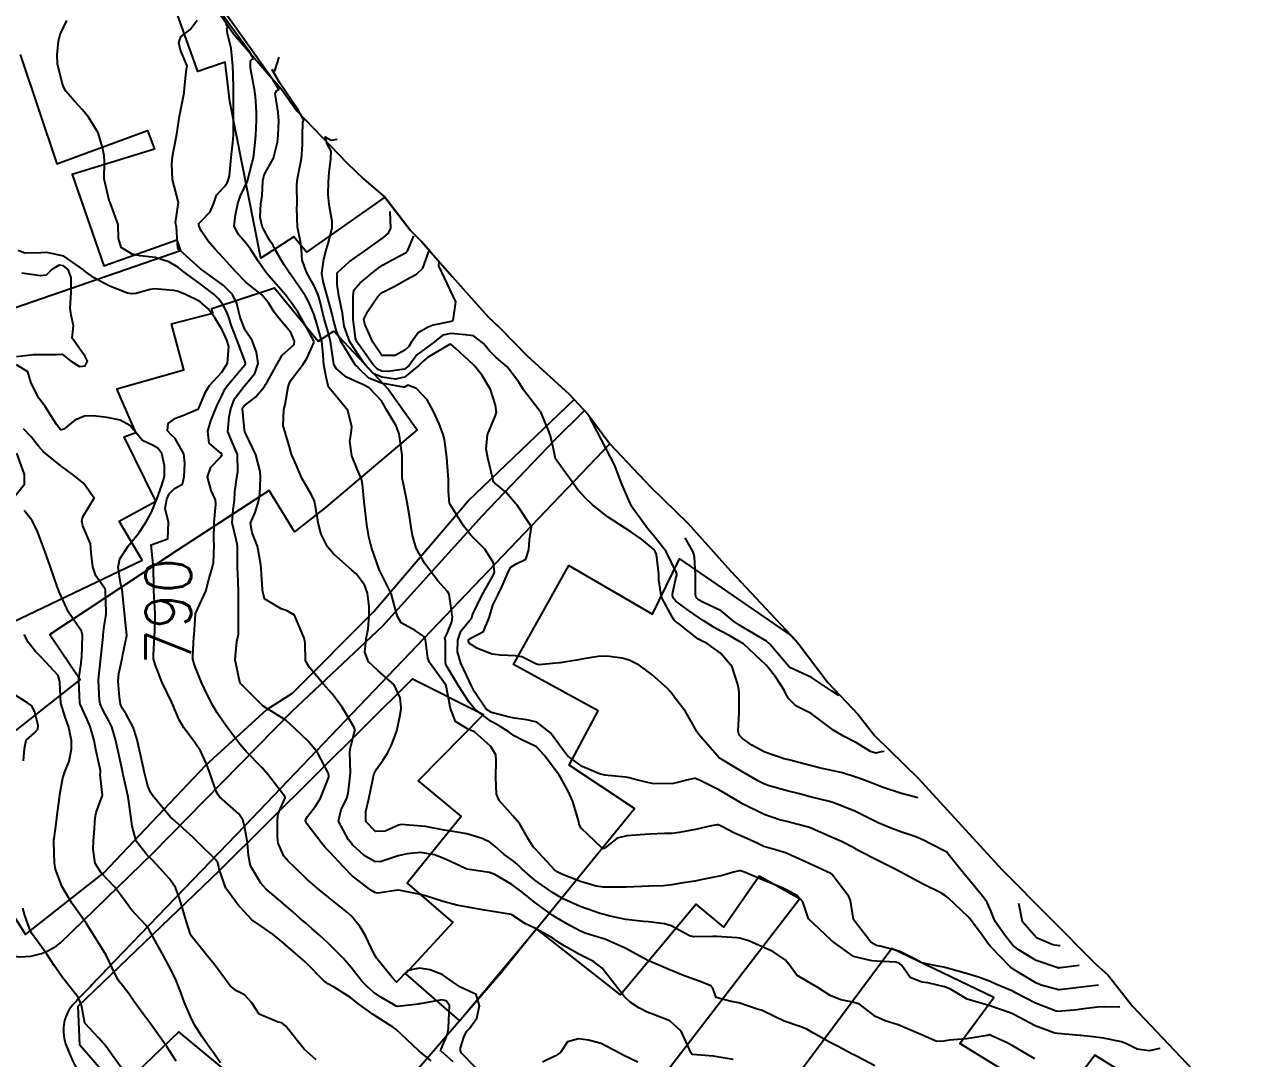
# Model space of a CAD drawing. Header units: metres. Extents: x 318500 to 325275, y 7408834 to 7428799.
# Drawn here: x 320177.8 to 320284.4, y 7410993.3 to 7411083.9 of the extents above; entities that cross this region are included whole.
import ezdxf
from ezdxf.enums import TextEntityAlignment as Align

# ---------------------------------------------------------------- set-up
doc = ezdxf.new("R2010")
doc.units = ezdxf.units.M
doc.header["$MEASUREMENT"] = 0
for name, color, linetype in [('Area', 45, 'Continuous'), ('Cotas', 45, 'Continuous'), ('Curvas de Nivel 1m', 11, 'Continuous'), ('Curvas de Nivel 5m', 15, 'Continuous'), ('Edificações', 30, 'Continuous'), ('Vias Primárias', 230, 'Continuous')]:
    doc.layers.add(name, color=color, linetype=linetype)
doc.styles.add('Style-STANDARD', font='STANDARD.shx')

msp = doc.modelspace()

# ---------------------------------------------------------------- linework, layer by layer
at = {"layer": 'Area'}
msp.add_lwpolyline([(320191.04, 7411090.52), (320196.17, 7411083.08), (320199.25, 7411079.48), (320200.32, 7411078.25), (320201.67, 7411076.35), (320206.08, 7411071.76), (320207.52, 7411070.4), (320209.38, 7411068.8), (320211.6, 7411065.9), (320212.59, 7411064.9), (320215.27, 7411061.84), (320218.44, 7411058.31), (320219.38, 7411057.43), (320221.86, 7411054.89), (320225.54, 7411051.52), (320227.16, 7411049.77), (320229.09, 7411047.17), (320232.68, 7411043.37), (320235.93, 7411040.23), (320238.68, 7411037.16), (320239.7, 7411036.02), (320245.38, 7411029.95), (320245.66, 7411029.61), (320248.18, 7411026.26), (320250.85, 7411023.46), (320252.31, 7411021.59), (320256.11, 7411017.88), (320263.44, 7411009.87), (320271.7, 7411001.55), (320272.73, 7411000.64), (320274.87, 7410997.91), (320280.12, 7410992.36)], dxfattribs=at)
at = {"layer": 'Curvas de Nivel 1m', "flags": 128}
for points, elevation in [([(320266.33, 7410993.3), (320264.34, 7410994.45), (320263.77, 7410994.75), (320262.47, 7410995.35), (320262.35, 7410995.39), (320262.31, 7410995.4), (320262.14, 7410995.35), (320260.35, 7410995.04), (320258.82, 7410994.93), (320258.34, 7410994.85), (320257.73, 7410994.8), (320256.35, 7410995.43), (320254.36, 7410996.27), (320253.21, 7410996.63), (320252.37, 7410997.01), (320251.72, 7410997.49), (320250.95, 7410998.07), (320250.39, 7410998.25), (320249.33, 7410998.46), (320248.4, 7410998.84), (320247.32, 7410999.55), (320246.42, 7411000.07), (320245.48, 7411000.63), (320244.78, 7411001.58), (320244.44, 7411001.96), (320243.36, 7411002.69), (320242.45, 7411003.12), (320241.28, 7411003.63), (320240.46, 7411003.87), (320240.22, 7411003.89), (320238.47, 7411004.01), (320238.12, 7411004.02), (320236.46, 7411003.97), (320236.08, 7411004.08), (320234.47, 7411004.95), (320233.87, 7411005.12), (320232.48, 7411005.29), (320232.05, 7411005.33), (320230.48, 7411005.51), (320229.13, 7411005.79), (320228.48, 7411005.98), (320228.24, 7411006.04), (320226.49, 7411006.64), (320225.07, 7411007.28), (320224.51, 7411007.6), (320224.08, 7411007.86), (320222.53, 7411008.94), (320221.42, 7411009.9), (320220.98, 7411010.34), (320220.55, 7411010.7), (320219.84, 7411011.21), (320219.02, 7411011.93), (320218.57, 7411012.28), (320217.92, 7411012.6), (320216.58, 7411013), (320215.36, 7411013.2), (320214.58, 7411013.32), (320212.96, 7411013.64), (320212.59, 7411013.69), (320210.81, 7411013.82), (320210.59, 7411013.78), (320209.4, 7411013.23), (320208.58, 7411013.22), (320207.72, 7411014.08), (320207.72, 7411014.97), (320207.99, 7411016.08), (320208.34, 7411017.78), (320208.39, 7411018.07), (320208.44, 7411018.28), (320208.65, 7411018.68), (320209.24, 7411019.48), (320209.61, 7411020.06), (320209.96, 7411020.77), (320210.44, 7411022.04), (320210.71, 7411023.3), (320210.81, 7411023.95), (320210.81, 7411024.04), (320210.73, 7411024.91), (320210.2, 7411026.05), (320208.77, 7411027.33), (320207.96, 7411028.08), (320207.63, 7411028.92), (320207.75, 7411030.09), (320207.92, 7411030.98), (320208, 7411032.08), (320208, 7411032.92), (320207.87, 7411034.08), (320207.59, 7411034.82), (320206.88, 7411035.78), (320206.71, 7411035.93), (320206.5, 7411036.11), (320204.9, 7411037.55), (320204.36, 7411038.14), (320203.81, 7411039.26), (320203.56, 7411040.14), (320203.27, 7411041.83), (320203.21, 7411042.15), (320202.97, 7411042.71), (320202.11, 7411044.16), (320201.45, 7411045.74), (320201.25, 7411046.18), (320201.19, 7411046.35), (320201.03, 7411046.91), (320200.74, 7411047.89), (320200.64, 7411048.19), (320200.48, 7411048.76), (320200.54, 7411050.19), (320200.65, 7411050.61), (320200.92, 7411052.18), (320201.1, 7411052.66), (320202.22, 7411054.16), (320202.57, 7411054.71), (320203.15, 7411056.02), (320203.17, 7411056.13), (320203.17, 7411056.15), (320203.15, 7411056.2), (320202.09, 7411058.17), (320201.77, 7411058.75), (320201.19, 7411059.57), (320200.92, 7411059.91), (320200.7, 7411060.19), (320199.23, 7411061.9), (320198.96, 7411062.21), (320198.29, 7411063.18), (320197.61, 7411064.23), (320197.26, 7411064.71), (320196.56, 7411065.52), (320196.19, 7411066.25), (320196.31, 7411067.23), (320196.51, 7411068.24), (320196.71, 7411068.85), (320197.34, 7411070.19), (320197.35, 7411070.22), (320197.77, 7411071.81), (320197.87, 7411072.22), (320198.02, 7411073.58), (320198.07, 7411074.22), (320198.13, 7411075.5), (320198.14, 7411076.22), (320198.06, 7411077.6), (320197.96, 7411078.22), (320197.62, 7411080.08), (320197.61, 7411080.72), (320197.76, 7411080.88), (320197.88, 7411080.95), (320197.52, 7411081.53), (320190.26, 7411091.53)], 794), ([(320217.88, 7410991.94), (320216.32, 7410993.55), (320216.13, 7410993.77), (320216.01, 7410993.96), (320216.02, 7410994.27), (320216.34, 7410995.28), (320216.57, 7410995.73), (320216.79, 7410995.96), (320217.45, 7410996.87), (320217.68, 7410997.95), (320217.37, 7410998.93), (320216.39, 7410999.4), (320216, 7410999.57), (320215.39, 7410999.98), (320214.41, 7411000.67), (320213.33, 7411001.09), (320212.42, 7411001.23), (320211.41, 7411001.03), (320210.44, 7411000.04), (320210.42, 7411000.02), (320210.4, 7411000.02), (320210.04, 7411000.41), (320208.67, 7411002.07), (320208.44, 7411002.47), (320207.68, 7411004.08), (320207.23, 7411004.85), (320206.48, 7411005.76), (320206.11, 7411006.1), (320204.5, 7411007.41), (320203.6, 7411008.13), (320202.52, 7411009.05), (320201.37, 7411010.17), (320200.94, 7411010.57), (320200.55, 7411011.04), (320200.05, 7411012.19), (320199.99, 7411012.76), (320199.99, 7411014.19), (320200.03, 7411014.75), (320200.62, 7411016.11), (320200.64, 7411016.16), (320200.65, 7411016.18), (320200.65, 7411016.21), (320200.62, 7411016.27), (320199.17, 7411018.19), (320198.65, 7411018.79), (320197.24, 7411020.22), (320196.68, 7411020.85), (320195.64, 7411022.25), (320195.25, 7411022.8), (320194.71, 7411023.61), (320194.32, 7411024.26), (320193.86, 7411025.15), (320193.32, 7411026.27), (320192.77, 7411027.65), (320192.57, 7411028.29), (320192.55, 7411028.52), (320192.66, 7411030.29), (320192.67, 7411030.42), (320192.8, 7411032.29), (320192.8, 7411032.32), (320192.83, 7411032.38), (320193.7, 7411034.28), (320194, 7411035.4), (320194.27, 7411036.27), (320194.38, 7411036.78), (320194.42, 7411038.27), (320194.4, 7411038.78), (320194.43, 7411040.27), (320194.59, 7411041.9), (320194.56, 7411042.27), (320194.17, 7411043.08), (320193.86, 7411044.28), (320194.14, 7411045.13), (320195.02, 7411046.04), (320195.1, 7411046.18), (320195.1, 7411046.26), (320195.08, 7411046.32), (320195.02, 7411046.37), (320194, 7411047.24), (320193.88, 7411048.28), (320194.14, 7411049.18), (320194.57, 7411050.27), (320194.72, 7411050.62), (320195.09, 7411051.38), (320195.38, 7411051.97), (320195.56, 7411052.25), (320197.12, 7411054.1), (320197.18, 7411054.17), (320197.19, 7411054.23), (320197.12, 7411054.44), (320196.46, 7411056.24), (320195.99, 7411057.42), (320195.71, 7411058.25), (320195.58, 7411058.65), (320195.19, 7411059.38), (320194.82, 7411059.89), (320194.44, 7411060.27), (320193.21, 7411061.19), (320191.7, 7411062.31), (320191.24, 7411062.65), (320190.45, 7411063.11), (320189.25, 7411063.5), (320187.95, 7411063.66), (320187.25, 7411063.78), (320186.28, 7411064.38), (320186.05, 7411065.16), (320186.01, 7411066.38), (320185.31, 7411068.31), (320185.26, 7411068.39), (320185.23, 7411068.48), (320184.8, 7411070.4), (320184.83, 7411071.87), (320184.8, 7411072.4), (320184.64, 7411073.14), (320184.26, 7411074.41), (320183.41, 7411075.81), (320182.9, 7411076.43), (320182.2, 7411077.21), (320181.44, 7411078.08), (320181.22, 7411078.45), (320181.11, 7411078.79), (320180.7, 7411080.46), (320180.68, 7411081.26), (320180.8, 7411082.46), (320180.93, 7411083.03), (320181.52, 7411084.26)], 791), ([(320239.91, 7410993.24), (320238.32, 7410993.5), (320238.16, 7410993.52), (320236.32, 7410993.68), (320236.27, 7410993.7), (320236.23, 7410993.79), (320235.34, 7410995.71), (320234.36, 7410996.62), (320232.92, 7410997.19), (320232.37, 7410997.38), (320231.63, 7410997.76), (320230.88, 7410998.26), (320230.39, 7410998.73), (320229.57, 7410999.79), (320228.42, 7411001.24), (320227.66, 7411001.81), (320226.44, 7411002.43), (320225.1, 7411003.2), (320224.46, 7411003.61), (320224.09, 7411003.86), (320222.47, 7411004.78), (320221.7, 7411005.12), (320220.52, 7411005.91), (320220.48, 7411005.94), (320220.44, 7411005.95), (320218.49, 7411006.27), (320218.1, 7411006.33), (320216.49, 7411006.6), (320215.7, 7411006.76), (320214.5, 7411007.07), (320212.94, 7411007.58), (320212.51, 7411007.7), (320210.75, 7411008.04), (320210.51, 7411008.07), (320210.48, 7411008.07), (320210.33, 7411008.04), (320208.76, 7411007.81), (320208.51, 7411007.87), (320208.15, 7411008.08), (320206.53, 7411009.32), (320205.75, 7411010.11), (320204.55, 7411011.42), (320204.2, 7411011.77), (320203.9, 7411012.13), (320202.59, 7411013.86), (320202.43, 7411014.15), (320202.45, 7411014.3), (320202.6, 7411014.52), (320203.31, 7411015.44), (320203.76, 7411016.13), (320204.49, 7411017.97), (320204.49, 7411018.12), (320204.42, 7411018.34), (320203.49, 7411020.14), (320202.68, 7411021.12), (320201.55, 7411022.17), (320201.12, 7411022.59), (320200.71, 7411022.96), (320198.72, 7411024.2), (320196.75, 7411026.18), (320196.72, 7411026.23), (320196.69, 7411026.29), (320196.28, 7411028.24), (320196.43, 7411029.87), (320196.52, 7411030.23), (320196.55, 7411030.49), (320196.56, 7411032.23), (320196.57, 7411032.5), (320196.55, 7411034.23), (320196.5, 7411035.86), (320196.49, 7411036.24), (320196.49, 7411036.63), (320196.49, 7411038.24), (320196.37, 7411038.79), (320196.01, 7411040.24), (320196.09, 7411041.38), (320196.22, 7411042.24), (320196.23, 7411042.98), (320196.42, 7411044.24), (320196.52, 7411044.71), (320196.49, 7411046.24), (320196.04, 7411047.26), (320195.64, 7411048.25), (320195.76, 7411049.55), (320195.89, 7411050.25), (320196.22, 7411051.11), (320197.07, 7411052.23), (320197.1, 7411052.26), (320198, 7411053.33), (320198.29, 7411054.22), (320198.15, 7411055.2), (320197.77, 7411056.22), (320197.16, 7411057.13), (320196.72, 7411058.24), (320196.43, 7411059.48), (320196.05, 7411060.25), (320195.21, 7411061.08), (320193.54, 7411062.29), (320193.23, 7411062.52), (320191.43, 7411064.13), (320191.26, 7411064.29), (320191.25, 7411064.31), (320191.12, 7411066.16), (320191.09, 7411066.31), (320191.06, 7411066.54), (320191.31, 7411068.31), (320190.78, 7411070.32), (320190.71, 7411071.68), (320190.79, 7411072.32), (320190.87, 7411072.82), (320191.15, 7411074.31), (320191.19, 7411074.52), (320191.41, 7411075.91), (320191.47, 7411076.26), (320191.48, 7411076.31), (320191.8, 7411077.94), (320191.83, 7411078.31), (320191.97, 7411079.8), (320192.06, 7411080.3), (320191.49, 7411081.67), (320191.35, 7411082.31), (320191.51, 7411082.83), (320192.34, 7411083.47), (320192.94, 7411084.3)], 792), ([(320252.32, 7410992.69), (320250.76, 7410993.5), (320250.46, 7410993.64), (320250.33, 7410993.7), (320249.15, 7410994.34), (320248.34, 7410994.74), (320246.94, 7410995.55), (320246.35, 7410995.89), (320245.82, 7410996.11), (320244.37, 7410996.6), (320242.49, 7410997.51), (320242.38, 7410997.55), (320242.09, 7410997.62), (320240.39, 7410998.21), (320239.72, 7410998.32), (320238.4, 7410998.68), (320238.14, 7410999.41), (320237.93, 7410999.68), (320236.85, 7411000.14), (320236.41, 7411000.28), (320235.54, 7411000.59), (320234.42, 7411001.06), (320232.76, 7411001.75), (320232.43, 7411001.9), (320232.11, 7411002.07), (320230.45, 7411002.99), (320228.59, 7411003.8), (320228.46, 7411003.84), (320226.94, 7411004.3), (320226.47, 7411004.5), (320225.6, 7411004.98), (320224.48, 7411005.62), (320224.09, 7411005.86), (320222.5, 7411007.02), (320221.41, 7411007.9), (320220.52, 7411008.57), (320219.01, 7411009.45), (320218.54, 7411009.63), (320216.58, 7411009.92), (320216.54, 7411009.93), (320216.46, 7411009.96), (320215.13, 7411010.57), (320214.55, 7411010.84), (320213.72, 7411011.17), (320212.55, 7411011.37), (320211.34, 7411011.24), (320210.55, 7411011.07), (320209.07, 7411010.58), (320208.54, 7411010.56), (320207.58, 7411011.12), (320206.56, 7411012.05), (320206.51, 7411012.1), (320206.2, 7411012.47), (320205.33, 7411014.11), (320205.57, 7411015.14), (320206.06, 7411016.11), (320206.18, 7411016.55), (320206.36, 7411018.1), (320206.37, 7411018.38), (320206.33, 7411020.1), (320206.35, 7411020.43), (320206.7, 7411021.85), (320206.75, 7411022.04), (320206.77, 7411022.1), (320206.76, 7411022.16), (320206.7, 7411022.33), (320205.66, 7411024.11), (320204.74, 7411025.29), (320204.02, 7411026.13), (320202.77, 7411027.58), (320202.43, 7411028.16), (320202.39, 7411029.75), (320202.32, 7411030.16), (320201.98, 7411031), (320201.46, 7411032.17), (320200.84, 7411032.54), (320200.3, 7411032.72), (320198.85, 7411033.6), (320198.7, 7411034.21), (320198.68, 7411034.4), (320198.55, 7411036.21), (320198.52, 7411036.57), (320198.22, 7411038.22), (320197.77, 7411039.38), (320197.63, 7411040.22), (320198.01, 7411041.16), (320198.35, 7411042.22), (320198.42, 7411042.76), (320198.48, 7411044.22), (320198.45, 7411044.76), (320198.08, 7411046.22), (320197.2, 7411048.06), (320197.12, 7411048.23), (320197.05, 7411048.68), (320196.91, 7411050.23), (320196.94, 7411050.37), (320197.07, 7411050.5), (320198.05, 7411051.25), (320198.83, 7411052.21), (320198.94, 7411052.38), (320199.1, 7411052.63), (320199.98, 7411054.2), (320200.39, 7411054.93), (320201.14, 7411055.61), (320201.43, 7411055.89), (320201.48, 7411056.18), (320201.16, 7411056.92), (320200.1, 7411058.2), (320199.69, 7411058.71), (320199.19, 7411059.52), (320198.61, 7411060.22), (320197.22, 7411061.34), (320196.32, 7411062.24), (320195.25, 7411063.45), (320194.5, 7411064.27), (320193.92, 7411064.94), (320193.28, 7411065.85), (320193.08, 7411066.29), (320193.1, 7411066.48), (320193.29, 7411066.67), (320194.08, 7411067.5), (320194.41, 7411068.27), (320194.64, 7411068.95), (320195.33, 7411069.72), (320195.57, 7411070.03), (320195.67, 7411070.26), (320195.77, 7411070.67), (320195.92, 7411072.25), (320196.07, 7411073.55), (320196.12, 7411074.25), (320196.14, 7411075.52), (320196.14, 7411076.25), (320196.14, 7411076.96), (320196.14, 7411078.25), (320196.11, 7411079.6), (320196.08, 7411080.25), (320195.91, 7411081.84), (320195.61, 7411083.11), (320195.54, 7411083.56), (320195.61, 7411083.64), (320195.67, 7411083.68), (320195.46, 7411084)], 793), ([(320273.77, 7410997.82), (320272.39, 7410997.86), (320271.8, 7410997.82), (320270.39, 7410997.64), (320270.03, 7410997.6), (320268.38, 7410997.44), (320268.2, 7410997.46), (320266.39, 7410998.17), (320264.63, 7410999.09), (320264.41, 7410999.21), (320264.15, 7410999.32), (320262.91, 7410999.84), (320262.42, 7411000.06), (320261.47, 7411000.41), (320260.42, 7411000.73), (320258.55, 7411001.28), (320258.43, 7411001.31), (320258.36, 7411001.33), (320257.84, 7411001.41), (320256.43, 7411001.71), (320255.89, 7411001.99), (320254.45, 7411002.73), (320252.77, 7411003.17), (320252.46, 7411003.23), (320251.99, 7411003.49), (320250.49, 7411005.4), (320250.44, 7411005.51), (320250.18, 7411007.18), (320250.03, 7411007.52), (320248.54, 7411009.48), (320248.45, 7411009.54), (320246.55, 7411010.42), (320245.02, 7411011.12), (320244.57, 7411011.3), (320243.61, 7411011.6), (320242.79, 7411011.83), (320242.57, 7411011.91), (320242.01, 7411012.19), (320240.58, 7411012.83), (320240, 7411013.06), (320238.84, 7411013.67), (320238.59, 7411013.79), (320238.46, 7411013.8), (320237.86, 7411013.68), (320236.59, 7411013.4), (320235.18, 7411013.12), (320234.58, 7411013.05), (320233.89, 7411013.03), (320232.58, 7411012.99), (320231.74, 7411012.92), (320230.58, 7411012.84), (320229.73, 7411012.63), (320228.72, 7411011.8), (320228.62, 7411011.74), (320228.56, 7411011.72), (320228.49, 7411011.73), (320228.37, 7411011.8), (320226.58, 7411013.49), (320226.42, 7411013.83), (320226.37, 7411014.06), (320225.86, 7411015.84), (320225.46, 7411016.68), (320224.83, 7411017.86), (320224.64, 7411018.15), (320223.36, 7411019.87), (320222.68, 7411020.62), (320221.32, 7411021.28), (320220.7, 7411021.59), (320220.28, 7411021.92), (320219.31, 7411022.53), (320218.71, 7411022.85), (320217.25, 7411023.95), (320216.73, 7411024.56), (320215.85, 7411025.97), (320214.78, 7411027.74), (320214.69, 7411027.99), (320214.69, 7411029.88), (320214.67, 7411029.99), (320214.65, 7411030.14), (320214.81, 7411030.51), (320215.24, 7411031.57), (320215.31, 7411031.99), (320215.06, 7411033.79), (320215.02, 7411033.99), (320214.86, 7411034.23), (320214.02, 7411035.16), (320213.39, 7411036.01), (320212.89, 7411036.69), (320212.12, 7411038.03), (320211.81, 7411039.15), (320211.66, 7411040.04), (320211.56, 7411040.66), (320211.34, 7411042.04), (320210.99, 7411043.79), (320210.93, 7411044.05), (320210.91, 7411044.13), (320210.9, 7411046.05), (320210.89, 7411046.18), (320210.64, 7411048.05), (320210.37, 7411048.74), (320209.6, 7411050.06), (320209.08, 7411050.95), (320208.01, 7411052.09), (320207.4, 7411052.39), (320207.1, 7411052.52), (320206.03, 7411053.03), (320205.12, 7411053.77), (320204.93, 7411054.13), (320204.89, 7411054.37), (320204.61, 7411056.14), (320204.44, 7411056.86), (320204.08, 7411058.14), (320203.71, 7411059.63), (320203.56, 7411060.15), (320203.21, 7411060.95), (320202.56, 7411062.16), (320202.15, 7411063.26), (320202.08, 7411064.17), (320202.01, 7411064.91), (320201.74, 7411066.17), (320201.68, 7411067.8), (320201.69, 7411068.17), (320201.68, 7411069.83), (320201.69, 7411070.17), (320201.75, 7411070.58), (320202.07, 7411072.17), (320202.17, 7411073.38), (320202.17, 7411074.17), (320202.21, 7411075.37), (320202.28, 7411075.52), (320201.82, 7411076.38), (320200.16, 7411078.82), (320199.5, 7411079.94), (320199.75, 7411079.86), (320200.13, 7411081.06)], 796), ([(320271.89, 7410999.75), (320270.41, 7410999.57), (320268.48, 7410999.34), (320268.41, 7410999.34), (320266.87, 7410999.75), (320266.42, 7410999.94), (320264.81, 7411000.93), (320264.43, 7411001.17), (320264.33, 7411001.22), (320264.18, 7411001.32), (320262.46, 7411003.12), (320262.27, 7411003.35), (320261.7, 7411004.13), (320260.77, 7411005.38), (320260.65, 7411005.54), (320260.49, 7411005.73), (320258.73, 7411007.4), (320258.51, 7411007.58), (320258.09, 7411007.83), (320256.53, 7411008.61), (320254.96, 7411009.45), (320254.54, 7411009.67), (320254.14, 7411009.87), (320252.56, 7411010.67), (320250.96, 7411011.5), (320250.7, 7411011.64), (320250.57, 7411011.71), (320249.38, 7411012.33), (320248.58, 7411012.69), (320246.59, 7411013.56), (320244.6, 7411014.08), (320243.96, 7411014.24), (320242.61, 7411014.71), (320240.72, 7411015.64), (320240.62, 7411015.7), (320240.48, 7411015.78), (320238.64, 7411016.85), (320236.96, 7411017.7), (320236.75, 7411017.8), (320236.65, 7411017.84), (320236.49, 7411017.86), (320235.81, 7411017.71), (320234.89, 7411017.47), (320234.65, 7411017.43), (320232.99, 7411017.4), (320232.65, 7411017.44), (320231.3, 7411017.77), (320230.78, 7411017.91), (320230.65, 7411017.94), (320230.47, 7411017.96), (320228.65, 7411018.16), (320228.2, 7411018.25), (320226.66, 7411018.91), (320225.39, 7411019.85), (320224.68, 7411020.77), (320223.89, 7411021.87), (320222.71, 7411022.78), (320221.82, 7411023), (320220.71, 7411023.14), (320220.08, 7411023.28), (320218.72, 7411023.64), (320218.25, 7411023.94), (320217.25, 7411025.45), (320216.98, 7411025.96), (320216.76, 7411026.4), (320216.03, 7411027.97), (320215.76, 7411028.95), (320215.77, 7411029.98), (320216.04, 7411030.75), (320216.83, 7411031.74), (320216.94, 7411031.86), (320216.99, 7411031.97), (320217.06, 7411032.19), (320217.91, 7411033.95), (320218.88, 7411035.63), (320218.98, 7411035.94), (320218.89, 7411036.76), (320218.13, 7411037.95), (320216.93, 7411039.18), (320216.28, 7411039.98), (320215.1, 7411041.85), (320215.06, 7411041.99), (320214.97, 7411042.99), (320214.95, 7411043.99), (320214.95, 7411044.03), (320214.8, 7411045.99), (320214.6, 7411047.56), (320214.5, 7411048), (320214.14, 7411048.92), (320213.65, 7411050.01), (320213.09, 7411051.03), (320212.17, 7411052.03), (320211.39, 7411052.33), (320211.1, 7411052.14), (320211.03, 7411052.13), (320209.1, 7411052.49), (320207.97, 7411052.94), (320207.12, 7411053.77), (320206.96, 7411053.94), (320206.79, 7411054.11), (320206.2, 7411055.05), (320205.55, 7411056.12), (320205.16, 7411057.04), (320204.87, 7411058.13), (320204.77, 7411058.55), (320204.34, 7411060.14), (320203.97, 7411061.4), (320203.86, 7411062.14), (320204.03, 7411063.36), (320204.25, 7411064.14), (320204.47, 7411064.93), (320204.76, 7411066.14), (320204.77, 7411066.66), (320204.51, 7411068.14), (320204.43, 7411069.03), (320204.45, 7411070.14), (320204.52, 7411070.96), (320204.64, 7411072.14), (320204.68, 7411072.83), (320204.52, 7411073.14), (320204.34, 7411073.45), (320204.17, 7411074.08), (320204.67, 7411073.79), (320205.2, 7411073.88)], 797), ([(320270.21, 7411001.46), (320268.58, 7411001.27), (320268.43, 7411001.26), (320268.41, 7411001.25), (320268.35, 7411001.27), (320266.44, 7411001.91), (320264.96, 7411002.8), (320264.46, 7411003.2), (320264.33, 7411003.32), (320263.78, 7411004.02), (320262.86, 7411005.34), (320262.73, 7411005.59), (320262.5, 7411006.2), (320262.14, 7411006.98), (320261.89, 7411007.36), (320260.53, 7411009), (320260.23, 7411009.38), (320258.74, 7411011.22), (320258.6, 7411011.4), (320258.57, 7411011.43), (320257.25, 7411012.1), (320256.58, 7411012.44), (320255.89, 7411012.75), (320254.59, 7411013.19), (320253.81, 7411013.47), (320252.6, 7411013.98), (320251.67, 7411014.43), (320250.61, 7411014.95), (320249.25, 7411015.53), (320248.62, 7411015.75), (320248.34, 7411015.83), (320246.63, 7411016.26), (320245.71, 7411016.5), (320244.64, 7411016.78), (320243.04, 7411017.21), (320242.65, 7411017.35), (320242.12, 7411017.63), (320240.66, 7411018.48), (320239.93, 7411018.92), (320238.67, 7411019.67), (320236.89, 7411021.7), (320236.7, 7411021.96), (320235.73, 7411023.71), (320234.74, 7411025.01), (320234.43, 7411025.41), (320234.15, 7411025.73), (320232.77, 7411026.98), (320231.66, 7411027.77), (320230.79, 7411028.22), (320230.17, 7411028.4), (320228.79, 7411028.57), (320228.06, 7411028.54), (320226.79, 7411028.33), (320226.36, 7411028.26), (320224.78, 7411028), (320224.66, 7411027.99), (320223.48, 7411027.87), (320222.84, 7411027.82), (320222.78, 7411027.83), (320222.67, 7411027.88), (320221.38, 7411028.5), (320220.79, 7411028.61), (320219.51, 7411028.65), (320218.79, 7411028.76), (320217.51, 7411029.24), (320216.8, 7411029.69), (320216.71, 7411029.87), (320216.71, 7411029.96), (320216.73, 7411030.03), (320216.8, 7411030.09), (320218.04, 7411030.72), (320218.53, 7411031.94), (320218.85, 7411033.04), (320219.28, 7411033.93), (320219.65, 7411034.71), (320220.19, 7411035.92), (320220.42, 7411036.38), (320220.89, 7411036.67), (320221.74, 7411037.06), (320222, 7411037.9), (320222.06, 7411038.76), (320222.24, 7411039.9), (320220.97, 7411041.79), (320220.86, 7411041.91), (320219.99, 7411042.93), (320218.99, 7411043.76), (320218.9, 7411043.85), (320218.86, 7411043.94), (320218.84, 7411044.1), (320218.4, 7411045.95), (320218.27, 7411046.72), (320218.38, 7411047.95), (320219.07, 7411049.65), (320219.16, 7411049.94), (320219.08, 7411050.55), (320218.64, 7411051.95), (320217.91, 7411053.17), (320217.28, 7411053.97), (320217.21, 7411054.05), (320217.13, 7411054.13), (320215.62, 7411055.51), (320215.15, 7411055.92), (320215.05, 7411055.89), (320213.13, 7411054.73), (320212.73, 7411054.42), (320212.37, 7411054.03), (320211.11, 7411053.03), (320210.31, 7411052.85), (320209.11, 7411053.02), (320208.37, 7411053.33), (320207.67, 7411054.09), (320207.13, 7411054.85), (320206.32, 7411056.11), (320205.81, 7411057.48), (320205.72, 7411058.12), (320205.67, 7411058.61), (320205.34, 7411060.13), (320205.22, 7411061.13), (320205.2, 7411062.13), (320205.21, 7411062.15), (320205.23, 7411062.19), (320206.25, 7411063.11), (320207.26, 7411063.83), (320207.42, 7411063.94), (320207.62, 7411064.09), (320209.27, 7411065.26), (320209.71, 7411065.63), (320209.91, 7411066.06), (320209.84, 7411067.53)], 798), ([(320256.09, 7411016.16), (320255.86, 7411016.21), (320254.64, 7411016.54), (320253.05, 7411017.07), (320252.65, 7411017.22), (320251.92, 7411017.49), (320250.99, 7411017.84), (320250.65, 7411017.98), (320249.48, 7411018.35), (320248.66, 7411018.52), (320247.43, 7411018.79), (320246.66, 7411018.99), (320246.2, 7411019.1), (320244.67, 7411019.51), (320244.61, 7411019.53), (320244.35, 7411019.59), (320242.68, 7411020.17), (320241.54, 7411020.78), (320240.7, 7411021.35), (320240.43, 7411021.64), (320240.34, 7411022.01), (320240.41, 7411023.64), (320240.42, 7411025.32), (320240.39, 7411025.65), (320240.3, 7411026.1), (320239.82, 7411027.65), (320238.8, 7411028.83), (320237.62, 7411029.69), (320237.07, 7411029.95), (320236.81, 7411030.09), (320235.1, 7411031.44), (320234.83, 7411031.63), (320234.78, 7411031.67), (320234.74, 7411031.72), (320234.59, 7411031.97), (320233.62, 7411033.74), (320233.38, 7411035.25), (320233.38, 7411035.75), (320233.18, 7411037.47), (320233.07, 7411037.75), (320232.91, 7411037.94), (320231.88, 7411038.81), (320230.94, 7411039.47), (320230.43, 7411039.79), (320228.95, 7411040.75), (320227.57, 7411041.82), (320226.98, 7411042.39), (320226.29, 7411043.15), (320225.8, 7411043.85), (320225.01, 7411044.92), (320224.33, 7411045.87), (320224.17, 7411046.74), (320223.9, 7411047.88), (320223.66, 7411048.48), (320223.07, 7411049.89), (320221.54, 7411051.91), (320221.11, 7411052.59), (320220.09, 7411053.93), (320219.14, 7411054.73), (320218.53, 7411055.34), (320218.02, 7411055.96), (320217.16, 7411056.64), (320216.42, 7411056.72), (320215.16, 7411056.83), (320214.46, 7411056.7), (320213.63, 7411056.01), (320213.14, 7411055.67), (320212.19, 7411054.98), (320211.52, 7411054.04), (320211.12, 7411053.73), (320209.68, 7411053.5), (320209.11, 7411053.55), (320208.75, 7411053.71), (320208.4, 7411054.08), (320207.15, 7411055.78), (320206.94, 7411056.1), (320206.82, 7411056.44), (320206.61, 7411058.11), (320206.62, 7411059.54), (320206.6, 7411060.11), (320206.67, 7411060.65), (320207.22, 7411061.29), (320207.67, 7411061.64), (320208.21, 7411062.09), (320208.77, 7411062.54), (320209.24, 7411062.86), (320210.02, 7411063.29), (320211.26, 7411063.93), (320211.32, 7411063.99), (320211.36, 7411064.05), (320211.92, 7411065.4)], 799), ([(320177.12, 7411054.82), (320178.61, 7411055), (320179.13, 7411055), (320180.59, 7411055), (320181.13, 7411055.02), (320181.84, 7411054.44), (320182.64, 7411053.95), (320183.12, 7411054.02), (320183.35, 7411054.42), (320183.13, 7411054.83), (320181.99, 7411056.44), (320182.1, 7411057.51), (320181.9, 7411058.44), (320181.81, 7411059.06), (320181.92, 7411060.44), (320181.92, 7411061.74), (320181.63, 7411062.44), (320181.23, 7411062.77), (320180.86, 7411062.83), (320180.2, 7411062.46), (320179.73, 7411061.95), (320179.22, 7411061.9), (320177.59, 7411062.13)], 789), ([(320213.43, 7410993.13), (320212.32, 7410994.02), (320210.35, 7410995.89), (320210.15, 7410996.04), (320208.37, 7410997.18), (320207.1, 7410998.09), (320206.7, 7410998.41), (320206.39, 7410998.66), (320204.94, 7410999.57), (320204.4, 7410999.87), (320204.24, 7410999.97), (320204.05, 7411000.13), (320202.42, 7411001.75), (320201.98, 7411002.16), (320200.45, 7411003.48), (320199.61, 7411004.19), (320198.47, 7411004.97), (320197.73, 7411005.47), (320197.03, 7411006.22), (320196.49, 7411006.84), (320195.45, 7411008.25), (320194.87, 7411009.92), (320194.81, 7411010.26), (320194.75, 7411010.47), (320194.55, 7411010.77), (320193.01, 7411012.28), (320192.57, 7411012.7), (320190.79, 7411014.31), (320190.59, 7411014.51), (320189.06, 7411016.33), (320188.88, 7411016.59), (320188.63, 7411017.18), (320188.32, 7411018.34), (320188.23, 7411018.76), (320187.89, 7411020.35), (320187.67, 7411021.36), (320187.35, 7411022.35), (320186.71, 7411023.5), (320186.38, 7411024.03), (320186.24, 7411024.37), (320186.13, 7411024.97), (320186.03, 7411026.38), (320186.08, 7411027.06), (320186.36, 7411028.37), (320186.44, 7411028.72), (320186.78, 7411030.37), (320186.78, 7411030.39), (320186.57, 7411032.37), (320186.55, 7411032.66), (320186.36, 7411034.38), (320186.24, 7411035.01), (320186.02, 7411036.38), (320186.17, 7411037.09), (320186.91, 7411038.21), (320186.97, 7411038.3), (320187.02, 7411038.37), (320187.87, 7411039.41), (320188.47, 7411040.35), (320188.95, 7411041.2), (320189.42, 7411042.33), (320189.83, 7411043.47), (320190.08, 7411044.32), (320190.07, 7411045.26), (320189.84, 7411046.33), (320189.49, 7411046.8), (320189.03, 7411047.05), (320188.16, 7411047.48), (320187.4, 7411048.36), (320187.05, 7411048.79), (320186.19, 7411049.25), (320185.06, 7411049.48), (320183.82, 7411049.64), (320183.06, 7411049.61), (320182.23, 7411049.26), (320181.25, 7411048.45), (320181.04, 7411048.4), (320180.95, 7411048.45), (320180.63, 7411048.87), (320179.62, 7411050.46), (320179.08, 7411051.19), (320178.41, 7411052.48), (320178.11, 7411053.49), (320177.12, 7411054.09)], 789), ([(320203.38, 7410993.2), (320202.32, 7410994.15), (320200.72, 7410996.17), (320200.35, 7410996.45), (320200.03, 7410996.51), (320198.37, 7410997.21), (320197.72, 7410998.21), (320197.08, 7410998.91), (320196.39, 7410999.24), (320195.84, 7410999.68), (320195.42, 7411000.24), (320194.42, 7411001.59), (320193.89, 7411002.27), (320192.46, 7411004.05), (320192.32, 7411004.28), (320191.88, 7411005.69), (320191.72, 7411006.29), (320191.37, 7411007.42), (320191.04, 7411008.3), (320190.52, 7411009.07), (320189.38, 7411010.33), (320188.96, 7411010.75), (320188.55, 7411011.13), (320187.61, 7411012.35), (320187.26, 7411013.68), (320187.15, 7411014.35), (320186.93, 7411016.04), (320186.88, 7411016.36), (320186.63, 7411017.43), (320186.45, 7411018.18), (320186.42, 7411018.36), (320186.37, 7411018.64), (320185.98, 7411020.37), (320185.78, 7411021.27), (320185.46, 7411022.38), (320185.22, 7411022.9), (320184.71, 7411023.82), (320184.52, 7411024.19), (320184.45, 7411024.39), (320184.4, 7411024.72), (320184.31, 7411026.4), (320184.33, 7411026.82), (320184.51, 7411028.39), (320184.72, 7411030.31), (320184.72, 7411030.39), (320184.71, 7411030.48), (320184.81, 7411031.16), (320184.96, 7411032.26), (320184.96, 7411032.39), (320184.91, 7411034.34), (320184.9, 7411034.39), (320184.86, 7411034.49), (320184.08, 7411035.61), (320183.79, 7411036.41), (320183.67, 7411037.64), (320183.61, 7411038.41), (320182.93, 7411039.98), (320182.83, 7411040.42), (320182.94, 7411040.78), (320183.91, 7411042.41), (320182.98, 7411043.74), (320182.11, 7411044.43), (320181, 7411045.26), (320179.48, 7411046.47), (320179.03, 7411046.98), (320178.37, 7411047.82), (320177.74, 7411048.49)], 788), ([(320176.96, 7411042.59), (320177.83, 7411043.63), (320177.83, 7411044.49), (320177.16, 7411046.36)], 787), ([(320195, 7410992.94), (320194.32, 7410993.91), (320194.06, 7410994.26), (320193.39, 7410995.22), (320192.72, 7410996.28), (320192.36, 7410996.99), (320191.8, 7410998.29), (320191.43, 7410999.34), (320191.06, 7411000.3), (320190.42, 7411001.51), (320189.98, 7411002.32), (320189.4, 7411003.38), (320188.89, 7411004.33), (320188.74, 7411004.61), (320188.47, 7411004.98), (320187.2, 7411006.35), (320186.49, 7411007.31), (320185.69, 7411008.37), (320184.53, 7411009.58), (320184.02, 7411010.4), (320183.83, 7411011.67), (320183.86, 7411012.4), (320183.91, 7411013.06), (320184.01, 7411014.4), (320184.11, 7411014.89), (320184.62, 7411016.3), (320184.64, 7411016.37), (320184.64, 7411016.39), (320184.64, 7411016.41), (320184.62, 7411016.62), (320184.46, 7411018.21), (320184.47, 7411018.39), (320184.47, 7411018.57), (320184.08, 7411020.4), (320183.91, 7411021.18), (320183.57, 7411022.41), (320183.31, 7411023.02), (320182.72, 7411024.3), (320182.68, 7411024.38), (320182.67, 7411024.42), (320182.66, 7411024.48), (320182.58, 7411026.42), (320182.58, 7411026.59), (320182.77, 7411027.97), (320182.82, 7411028.37), (320182.83, 7411028.42), (320182.84, 7411028.47), (320182.9, 7411030.42), (320182.81, 7411030.77), (320181.67, 7411032.44), (320180.86, 7411034.2), (320180.77, 7411034.45), (320180.72, 7411034.59), (320180.06, 7411036.46), (320179.59, 7411037.78), (320179.35, 7411038.47), (320178.93, 7411039.59), (320178.45, 7411040.48), (320177.8, 7411041.34)], 787), ([(320249.16, 7411025.12), (320248.75, 7411025.38), (320248.52, 7411025.54), (320246.77, 7411026.69), (320244.87, 7411027.59), (320244.78, 7411027.66), (320243.12, 7411029.62), (320242.81, 7411029.89), (320242.18, 7411030.27), (320240.82, 7411031.06), (320240.46, 7411031.28), (320239.94, 7411031.65), (320238.84, 7411032.53), (320237.25, 7411033.3), (320236.86, 7411033.51), (320236.66, 7411033.7), (320236.61, 7411033.96), (320236.6, 7411035.7), (320236.5, 7411037.3), (320236.38, 7411037.71), (320235.7, 7411038.94)], 801), ([(320191.11, 7410993.1), (320190.32, 7410994.31), (320188.88, 7410996.33), (320188.36, 7410997.03), (320187.41, 7410998.35), (320186.99, 7410998.95), (320186.39, 7410999.71), (320186.11, 7411000.08), (320185.95, 7411000.37), (320185.51, 7411001.28), (320184.96, 7411002.38), (320184.44, 7411003.23), (320183.71, 7411004.4), (320183.23, 7411005.17), (320182.48, 7411006.21), (320182.33, 7411006.42), (320181.97, 7411006.94), (320181.09, 7411008.43), (320180.53, 7411009.92), (320180.45, 7411010.44), (320180.39, 7411012.27), (320180.39, 7411012.44), (320180.41, 7411012.6), (320180.58, 7411013.87), (320180.65, 7411014.38), (320180.66, 7411014.44), (320180.89, 7411016.16), (320180.92, 7411016.44), (320181.17, 7411017.9), (320181.36, 7411018.43), (320181.73, 7411019.36), (320181.93, 7411020.43), (320181.93, 7411021.18), (320181.68, 7411022.43), (320181.41, 7411023.13), (320181, 7411024.45), (320180.9, 7411026.3), (320180.89, 7411026.45), (320180.76, 7411026.87), (320179.3, 7411028.46), (320178.79, 7411028.97), (320178.13, 7411029.81), (320177.8, 7411030.48)], 786), ([(320268.54, 7411003.18), (320268.46, 7411003.18), (320267.89, 7411003.28), (320266.47, 7411003.89), (320265.25, 7411005.31), (320264.91, 7411006.91)], 799), ([(320231.54, 7410992.99), (320230.32, 7410993.59), (320229.95, 7410993.78), (320228.33, 7410994.64), (320227.23, 7410994.93), (320226.34, 7410995.06), (320225.38, 7410994.79), (320224.78, 7410993.85), (320224.32, 7410993.55), (320223.18, 7410993.01)], 791)]:
    msp.add_lwpolyline(points, dxfattribs=dict(at, elevation=elevation))
at = {"layer": 'Curvas de Nivel 5m', "flags": 128}
for points, elevation in [([(320277.28, 7410994.21), (320276.34, 7410993.99), (320275.3, 7410994.14), (320274.34, 7410994.6), (320273.92, 7410994.77), (320272.35, 7410995.1), (320271.42, 7410995.23), (320270.35, 7410995.33), (320270.26, 7410995.33), (320268.35, 7410995.5), (320268.08, 7410995.55), (320266.36, 7410996.19), (320264.55, 7410997.14), (320264.38, 7410997.23), (320264.15, 7410997.32), (320262.39, 7410997.94), (320261.59, 7410998.17), (320260.4, 7410998.53), (320258.93, 7410999.39), (320258.41, 7410999.61), (320256.94, 7410999.95), (320256.42, 7411000.02), (320255.39, 7411000.42), (320254.68, 7411001.46), (320254.43, 7411001.68), (320254.14, 7411001.76), (320252.44, 7411001.85), (320252.04, 7411001.89), (320250.44, 7411002.27), (320248.66, 7411003.54), (320248.46, 7411003.72), (320246.49, 7411005.56), (320245.99, 7411007.05), (320245.54, 7411007.57), (320244.52, 7411008.14), (320243.59, 7411008.54), (320242.53, 7411008.96), (320240.89, 7411009.64), (320240.54, 7411009.76), (320240.41, 7411009.77), (320239.93, 7411009.65), (320238.86, 7411009.34), (320238.53, 7411009.27), (320237.22, 7411009), (320236.53, 7411008.86), (320235.53, 7411008.71), (320234.52, 7411008.53), (320233.8, 7411008.45), (320232.52, 7411008.42), (320231.89, 7411008.39), (320230.52, 7411008.33), (320229.99, 7411008.32), (320228.52, 7411008.34), (320227.9, 7411008.43), (320226.52, 7411008.83), (320224.95, 7411009.44), (320224.54, 7411009.64), (320224.24, 7411009.86), (320222.56, 7411011.68), (320222.46, 7411011.78), (320222.37, 7411011.88), (320221.99, 7411012.47), (320221.17, 7411013.9), (320220.6, 7411014.57), (320219.39, 7411015.93), (320219.17, 7411016.48), (320219.12, 7411017.93), (320219.15, 7411019.44), (320219.1, 7411019.93), (320218.68, 7411020.65), (320217.25, 7411021.95), (320216.7, 7411022.16), (320215.57, 7411022.84), (320215.13, 7411023.98), (320214.77, 7411025.97), (320214.76, 7411025.99), (320214.75, 7411026.01), (320213.31, 7411028.01), (320213.16, 7411028.39), (320212.94, 7411030.02), (320212.8, 7411030.31), (320212.03, 7411030.82), (320210.82, 7411031.5), (320210.49, 7411032.05), (320210.36, 7411032.53), (320209.93, 7411034.06), (320208.97, 7411035.98), (320208.92, 7411036.07), (320208.88, 7411036.17), (320208.22, 7411038.08), (320207.99, 7411039.02), (320207.81, 7411040.09), (320207.71, 7411040.85), (320207.56, 7411042.09), (320207.44, 7411043.64), (320207.35, 7411044.09), (320207, 7411044.89), (320206.48, 7411046.11), (320206.33, 7411047.41), (320206.42, 7411048.11), (320206.48, 7411048.67), (320206.13, 7411050.11), (320205.09, 7411051.39), (320204.45, 7411052.14), (320204.24, 7411053.01), (320204.03, 7411054.14), (320203.96, 7411055.32), (320203.86, 7411056.14), (320203.33, 7411058), (320203.28, 7411058.15), (320203.18, 7411058.48), (320202.69, 7411059.65), (320202.39, 7411060.16), (320201.23, 7411061.87), (320201.01, 7411062.18), (320200.55, 7411062.89), (320199.79, 7411064.2), (320199.6, 7411064.54), (320199.27, 7411065.03), (320198.65, 7411066.22), (320198.47, 7411067.04), (320198.53, 7411068.22), (320198.63, 7411068.91), (320198.7, 7411070.22), (320198.81, 7411070.75), (320199.35, 7411071.68), (320199.64, 7411072.21), (320199.99, 7411073.6), (320200.05, 7411074.2), (320200.11, 7411075.5), (320200.05, 7411076.2), (320199.77, 7411077.88), (320199.91, 7411078.12), (320200.09, 7411078.23), (320199.61, 7411079.03), (320195.39, 7411084.94)], 795), ([(320215.36, 7410993.03), (320214.32, 7410993.96), (320214.3, 7410993.97), (320214.28, 7410993.99), (320214.27, 7410994.04), (320214.32, 7410994.14), (320214.87, 7410995.46), (320214.96, 7410995.98), (320215.03, 7410997.32), (320215.06, 7410997.98), (320214.77, 7410998.37), (320214.38, 7410998.47), (320212.48, 7410998.12), (320212.38, 7410998.1), (320212.31, 7410998.09), (320211.82, 7410998.03), (320210.53, 7410997.88), (320210.38, 7410997.92), (320210.15, 7410998.04), (320209.02, 7410998.69), (320208.39, 7410999.13), (320207.88, 7410999.56), (320207.36, 7411000.09), (320206.42, 7411001.29), (320205.73, 7411002.11), (320204.45, 7411003.4), (320203.66, 7411004.13), (320203.02, 7411004.69), (320202.47, 7411005.17), (320201.94, 7411005.63), (320201.32, 7411006.17), (320200.49, 7411006.89), (320198.96, 7411008.2), (320198.52, 7411008.68), (320197.62, 7411010.21), (320197.43, 7411011.1), (320197.36, 7411012.22), (320197.08, 7411013.72), (320196.95, 7411014.22), (320196.6, 7411014.77), (320194.91, 7411016.26), (320194.78, 7411016.41), (320194.62, 7411016.73), (320194.09, 7411018.27), (320193.77, 7411019.15), (320193.23, 7411020.27), (320192.68, 7411021.1), (320191.78, 7411022.29), (320191.38, 7411022.98), (320190.81, 7411024.31), (320190.72, 7411024.5), (320189.85, 7411026.32), (320189.26, 7411027.85), (320189.13, 7411028.33), (320189.11, 7411028.66), (320189.21, 7411030.33), (320189.23, 7411030.76), (320189.25, 7411032.33), (320189.24, 7411032.74), (320189.16, 7411034.34), (320189.16, 7411034.63), (320189.13, 7411036.34), (320188.91, 7411038.34), (320190.38, 7411038.86), (320190.43, 7411040.32), (320190.14, 7411041.51), (320190.3, 7411042.32), (320190.5, 7411042.79), (320190.97, 7411043.27), (320191.65, 7411043.63), (320191.81, 7411044.3), (320191.86, 7411045.45), (320191.77, 7411046.3), (320191.03, 7411047.63), (320190.68, 7411047.96), (320190.34, 7411048.32), (320190.4, 7411048.97), (320191.06, 7411049.42), (320191.7, 7411049.67), (320193.07, 7411050.23), (320193.09, 7411050.27), (320193.1, 7411050.29), (320193.67, 7411051.7), (320194.03, 7411052.28), (320195.11, 7411053.46), (320195.6, 7411054.25), (320195.71, 7411055.69), (320195.55, 7411056.25), (320195.16, 7411057.1), (320194.46, 7411058.27), (320193.92, 7411059.01), (320193.19, 7411059.66), (320191.86, 7411060.3), (320191.2, 7411060.54), (320190.91, 7411060.61), (320189.21, 7411060.75), (320188.84, 7411060.71), (320187.58, 7411060.36), (320187.2, 7411060.31), (320186.83, 7411060.37), (320185.21, 7411061.03), (320183.91, 7411061.72), (320183.23, 7411062.21), (320182.99, 7411062.42), (320181.25, 7411063.61), (320179.78, 7411063.93), (320179.25, 7411063.9), (320177.86, 7411063.89), (320177.25, 7411064.11)], 790), ([(320214.11, 7411063.15), (320214.08, 7411062.76), (320215.57, 7411059.62), (320215.35, 7411057.99), (320215.25, 7411057.91), (320215.18, 7411057.9), (320213.62, 7411057.56), (320213.17, 7411057.4), (320212.3, 7411056.89), (320211.7, 7411056.04), (320211.48, 7411055.71), (320211.14, 7411055.37), (320210.3, 7411054.9), (320209.13, 7411054.92), (320208.33, 7411056.08), (320207.62, 7411057.65), (320207.55, 7411058.09), (320207.89, 7411058.79), (320208.76, 7411060.08), (320208.98, 7411060.3), (320209.21, 7411060.45), (320210.27, 7411061), (320211.22, 7411061.54), (320212.15, 7411062.04), (320212.7, 7411062.57), (320213.24, 7411064.02), (320213.25, 7411064.03)], 800), ([(320253.13, 7411020.22), (320252.87, 7411020.2), (320252.39, 7411020.06), (320251.94, 7411020.23), (320250.69, 7411020.99), (320249.63, 7411021.53), (320248.71, 7411022.07), (320246.73, 7411023.56), (320245.38, 7411024.22), (320244.74, 7411024.86), (320244.48, 7411025.32), (320244.35, 7411025.6), (320243.61, 7411026.77), (320242.93, 7411027.62), (320242.78, 7411027.78), (320240.81, 7411029.64), (320239.55, 7411030.39), (320238.82, 7411030.77), (320238.22, 7411031.07), (320237.27, 7411031.69), (320236.83, 7411032), (320235.98, 7411032.57), (320234.86, 7411033.4), (320234.62, 7411033.72), (320234.59, 7411034), (320234.88, 7411035.39), (320234.95, 7411035.67), (320234.96, 7411035.73), (320234.95, 7411035.78), (320234.89, 7411035.93), (320234.04, 7411037.74), (320232.93, 7411039.15), (320232.39, 7411039.76), (320230.97, 7411041.75), (320230.95, 7411041.78), (320230.35, 7411043.16), (320230.09, 7411043.79), (320229.54, 7411045.27), (320227.61, 7411049), (320227.37, 7411049.43)], 800), ([(320177.72, 7411019.41), (320177.82, 7411020.48), (320177.95, 7411021.22), (320178.69, 7411021.86), (320178.98, 7411022.18), (320179.02, 7411022.47), (320178.96, 7411022.73), (320178.71, 7411023.68), (320178.47, 7411024.23), (320178.09, 7411024.48), (320176.73, 7411025.32)], 785), ([(320186.3, 7410992.52), (320185.53, 7410993.59), (320184.97, 7410994.38), (320184.33, 7410995.09), (320183.1, 7410996.41), (320182.8, 7410997.99), (320182.65, 7410998.42), (320182.56, 7410998.6), (320182.38, 7410998.88), (320181.14, 7411000.43), (320180.42, 7411001.46), (320179.77, 7411002.45), (320178.46, 7411004.27), (320178.35, 7411004.47), (320177.85, 7411005.86), (320177.67, 7411006.48)], 785)]:
    msp.add_lwpolyline(points, dxfattribs=dict(at, elevation=elevation))
at = {"layer": 'Edificações'}
for points in [[(320174.79, 7411030.62), (320188.12, 7411036.99), (320186.12, 7411040.41), (320189.32, 7411042.15), (320186.55, 7411047.8), (320187.57, 7411048.18), (320185.92, 7411051.99), (320191.79, 7411053.67), (320190.7, 7411057.7), (320194.31, 7411058.62), (320194.22, 7411059.04), (320199.72, 7411060.83), (320203.55, 7411056.16), (320204.93, 7411057.06), (320209.7, 7411051.94), (320212.21, 7411048.4), (320204.2, 7411041.61), (320201.46, 7411039.46), (320199.25, 7411043.08), (320191.23, 7411037.86), (320180.04, 7411030.48), (320182.7, 7411026.54), (320170.06, 7411016.56), (320177.92, 7411004.19), (320184.78, 7411009.6), (320193.7, 7411019.03), (320199.04, 7411023.9), (320201.3, 7411025.34), (320208.42, 7411032.5), (320216.67, 7411042.19), (320225.97, 7411051.06), (320225.54, 7411051.52), (320224.2, 7411052.75), (320221.86, 7411054.89), (320219.66, 7411057.14), (320218.44, 7411058.31), (320216.48, 7411060.49), (320213.38, 7411064), (320212.59, 7411064.9), (320211.6, 7411065.9), (320209.38, 7411068.8), (320202.51, 7411063.98), (320201.42, 7411065.3), (320198.52, 7411063.44), (320195.81, 7411077.16), (320195.4, 7411080.61), (320192.99, 7411079.81), (320190.91, 7411085.66)], [(320177.43, 7411081.29), (320180.66, 7411071.71), (320188.58, 7411074.64), (320189.2, 7411072.99), (320182, 7411070.78), (320184.77, 7411062.78), (320191.17, 7411065.06), (320191.48, 7411064.08), (320168.12, 7411056.02)], [(320195.6, 7410992.14), (320191.35, 7410995.65), (320186.06, 7410990.58), (320182.67, 7410994.49), (320182.51, 7410997.9), (320194.89, 7411009.79), (320211.8, 7411026.6), (320218.04, 7411023.45), (320212.29, 7411017.64), (320216.08, 7411014.53), (320211.33, 7411008.69), (320215.34, 7411005.25), (320211.2, 7411000.73), (320215.92, 7410996.62), (320222.68, 7411004.69), (320231.25, 7411015.23), (320225.53, 7411019.03), (320228.08, 7411023.77), (320220.65, 7411027.83), (320225.49, 7411036.52), (320232.83, 7411032.26), (320235.21, 7411037.09), (320244.91, 7411030.42)], [(320244.91, 7411030.42), (320245.66, 7411029.61), (320248.18, 7411026.26), (320250.85, 7411023.46), (320252.31, 7411021.59), (320256.11, 7411017.88), (320263.44, 7411009.87), (320271.7, 7411001.55), (320272.73, 7411000.64), (320274.87, 7410997.91), (320280.12, 7410992.36), (320288.61, 7410984.05), (320280.11, 7410988.83), (320272.26, 7410977.91), (320288.61, 7410965.78)], [(320233.53, 7410991.49), (320245.7, 7411007.32), (320242.18, 7411009.3), (320239.08, 7411004.83), (320236.67, 7411006.85), (320230.04, 7410998.89), (320222.68, 7411004.69), (320219.72, 7411001.01), (320209.93, 7410989.68)], [(320265.22, 7410991.28), (320259.75, 7410994.64), (320262.73, 7410998.67), (320253.8, 7411002.96), (320228.7, 7410969.22)], [(320275.66, 7410991.07), (320271.59, 7410993.61), (320263.74, 7410983.15)]]:
    msp.add_lwpolyline(points, dxfattribs=at)
at = {"layer": 'Vias Primárias'}
for points in [[(320158.23, 7411175.98), (320156.61, 7411175.64, 0.144743), (320154.6, 7411174.56, 0.153777), (320152.87, 7411171.26, 0.02782), (320151.86, 7411163.09, 0.035876), (320151.92, 7411150.76, -0.008388), (320153.15, 7411130.17), (320155.15, 7411110.87), (320157.15, 7411094.06), (320160.64, 7411060.7), (320163.54, 7411038.02), (320166.28, 7411025.8), (320170.84, 7411010.82), (320174.15, 7411004.31, 0.274613), (320177.41, 7411002.24, 0.182848), (320180.97, 7411003.47), (320189.07, 7411011.3), (320201.24, 7411023.73), (320209.22, 7411031.23), (320217.94, 7411040.91), (320224.24, 7411047.49), (320226.86, 7411050.09)], [(320229.09, 7411047.17), (320197.12, 7411013.72), (320184.94, 7411001.05, 0.000424), (320182.19, 7410998.18, 0.282297), (320181.42, 7410994.61, 0.146548), (320186.32, 7410987.86, 0.02269), (320203.69, 7410975.8, 0.033429), (320226.62, 7410963.44, 0.019763), (320249.84, 7410953.94, -0.042506), (320264.96, 7410946.94, -0.020641), (320276, 7410940.02, 0.016767), (320295.94, 7410927.31, -0.074367), (320312.83, 7410913.58, -0.01154), (320323.7, 7410901.11, 0.035728), (320332.54, 7410891.9), (320342.99, 7410880.78), (320348.18, 7410875.06, -0.005394), (320350.99, 7410871.9, 0.331212), (320355.88, 7410870.83), (320366.2, 7410883.12), (320371.8, 7410889.59)]]:
    msp.add_lwpolyline(points, format="xyb", dxfattribs=at)

# ---------------------------------------------------------------- texts
at = {"layer": 'Cotas', "style": 'Style-STANDARD'}
msp.add_text('790', height=4, rotation=89.9749, dxfattribs=at).set_placement((320190.41, 7411032.5, 790), align=Align.MIDDLE_CENTER)

doc.saveas('drawing.dxf')
